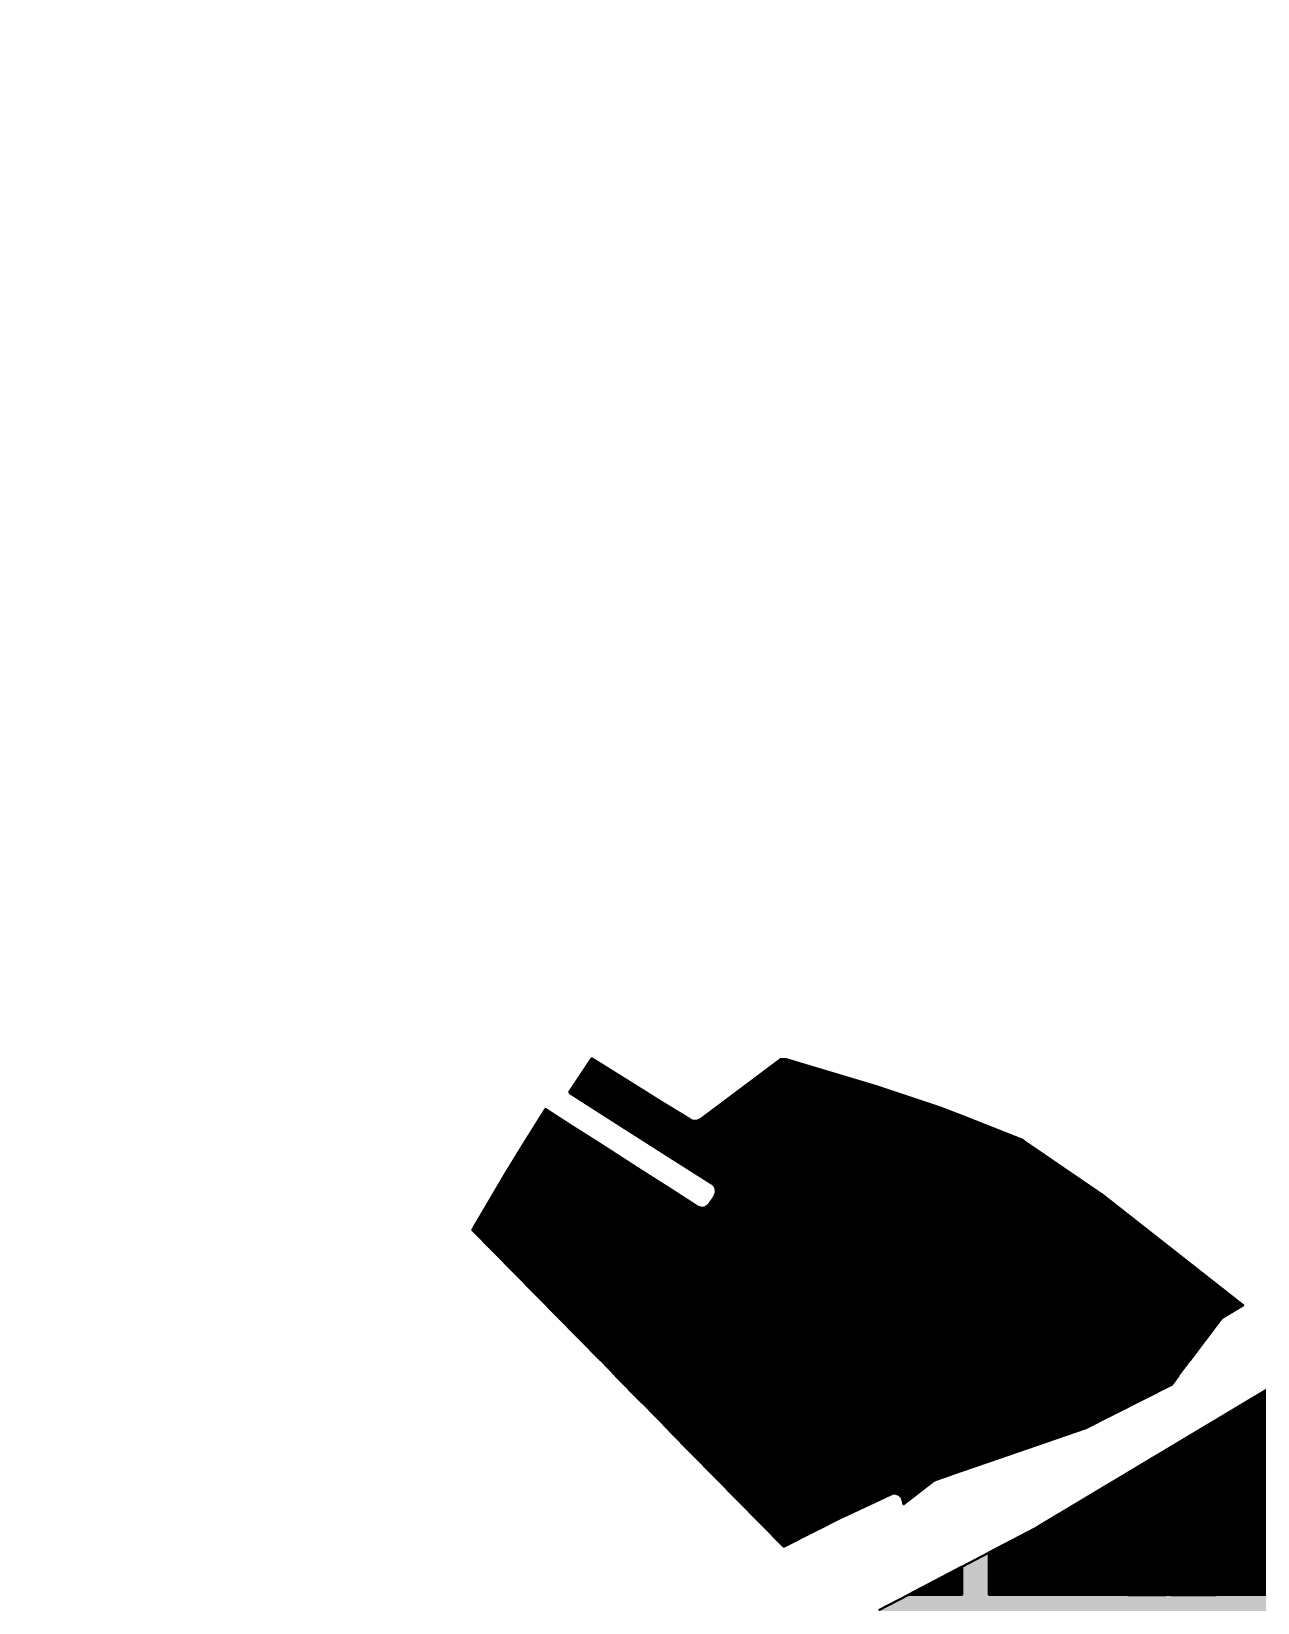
# Model space of a CAD drawing. Header units: metres. Extents: x 729569 to 733474, y 1423763 to 1426173.
# Drawn here: x 729569 to 730241, y 1425044 to 1425904 of the extents above; entities that cross this region are included whole.
import ezdxf

# ---------------------------------------------------------------- set-up
doc = ezdxf.new("R2010")
doc.units = ezdxf.units.M
for name, color, linetype in [('BOUNDARY', 7, 'Continuous'), ('GREEN_AREA', 7, 'Continuous'), ('PARCEL_BORDER', 7, 'Continuous'), ('PARCEL_L', 7, 'Continuous'), ('PARCEL_S', 7, 'Continuous'), ('ROADS_LOCAL', 7, 'Continuous'), ('ROADS_MAIN', 7, 'Continuous')]:
    doc.layers.add(name, color=color, linetype=linetype)

msp = doc.modelspace()

# ---------------------------------------------------------------- hatches: boundary and pattern name
at = {"layer": 'BOUNDARY', "true_color": 0xdcdcdc}
h = msp.add_hatch(dxfattribs=at)
h.set_pattern_fill('SOLID')
h.paths.add_polyline_path([(731133.22, 1425350.34), (731133.14, 1425349.98), (731105.49, 1425193.29), (731092.66, 1425120.94), (731092.59, 1425120.23), (731084.29, 1424870.04), (731084.29, 1424869.91), (731083.66, 1424789.99), (731083.68, 1424789.51), (731083.74, 1424789.03), (731083.86, 1424788.56), (731084.01, 1424788.11), (731084.21, 1424787.67), (731084.46, 1424787.25), (731084.74, 1424786.85), (731085.05, 1424786.49), (731147.16, 1424721.86), (731147.16, 1424721.86), (731256.16, 1424608.75), (731244.45, 1424320.13), (731216.28, 1423762.84), (731085.59, 1423834.2), (731085.45, 1423834.27), (731029.37, 1423862.74), (731029.22, 1423862.81), (730813.25, 1423963.61), (730747.11, 1423994.49), (730747.07, 1423994.51), (730733.5, 1424000.7), (730660.17, 1424039.15), (730587.52, 1424077.24), (730538.88, 1424104.04), (730310.18, 1424230.03), (730192.73, 1424303.57), (730172.54, 1424316.68), (730172.45, 1424316.74), (729875.07, 1424500.8), (729806.43, 1424543.45), (729687.49, 1424617.38), (729569.32, 1424690.82), (729612.42, 1424741.31), (729675.47, 1424785.2), (729675.56, 1424785.27), (729762.88, 1424849.07), (729816.98, 1424888.6), (729996.73, 1425019.9), (730119.82, 1425084.44), (730120.07, 1425084.58), (730266.65, 1425172.21), (730267.07, 1425172.49), (730267.45, 1425172.81), (730267.81, 1425173.17), (730268.12, 1425173.56), (730268.4, 1425173.98), (730268.63, 1425174.42), (730359.38, 1425372.62), (730359.55, 1425373.05), (730359.68, 1425373.49), (730359.77, 1425373.93), (730395.3, 1425601.1), (730395.35, 1425601.52), (730395.36, 1425601.94), (730395.34, 1425602.37), (730390.26, 1425652.75), (730458.22, 1425806.03), (730647.82, 1425710.72), (730656.83, 1425706.19), (730670.25, 1425699.44), (730680.5, 1425694.29), (730680.96, 1425694.09), (730681.44, 1425693.93), (730681.93, 1425693.82), (730682.43, 1425693.77), (730682.94, 1425693.76), (730683.44, 1425693.81), (730683.94, 1425693.9), (730684.42, 1425694.05), (730684.89, 1425694.24), (730685.33, 1425694.48), (730685.75, 1425694.77), (730686.14, 1425695.09), (730686.49, 1425695.45), (730686.81, 1425695.85), (730687.08, 1425696.27), (730728.18, 1425768.01), (730728.19, 1425768.02), (730769.13, 1425840.14), (730805.64, 1425904.46), (731213.98, 1425663.18), (731130.61, 1425526.56), (731130.37, 1425526.13), (731130.18, 1425525.67), (731130.04, 1425525.2), (731129.94, 1425524.72), (731129.89, 1425524.23), (731129.88, 1425523.74), (731129.93, 1425523.25), (731130.02, 1425522.76), (731130.16, 1425522.29), (731130.35, 1425521.83), (731130.58, 1425521.4), (731130.85, 1425520.99), (731131.17, 1425520.61), (731131.51, 1425520.26), (731131.9, 1425519.94), (731132.31, 1425519.67), (731180.61, 1425490.69), (731133.33, 1425350.71), (731133.22, 1425350.34)])
h = msp.add_hatch(dxfattribs=at)
h.set_pattern_fill('SOLID')
h.paths.add_polyline_path([(729876.47, 1425341.66), (729914.1, 1425318.14), (729914.15, 1425318.12), (729930.37, 1425308.2), (729930.8, 1425307.97), (729931.26, 1425307.77), (729931.73, 1425307.63), (729932.22, 1425307.53), (729932.71, 1425307.48), (729933.21, 1425307.47), (729933.7, 1425307.52), (729934.19, 1425307.62), (729934.66, 1425307.76), (729935.12, 1425307.95), (729935.56, 1425308.19), (729935.97, 1425308.46), (729979.97, 1425341.32), (729983, 1425341.31), (730032.35, 1425326.54), (730066.88, 1425315.09), (730111.54, 1425297.58), (730156.72, 1425266.85), (730233.54, 1425206.55), (730222.52, 1425200.03), (730222.11, 1425199.76), (730221.73, 1425199.45), (730221.38, 1425199.11), (730221.06, 1425198.73), (730194.29, 1425163.11), (730146.64, 1425138.92), (730065.23, 1425110.87), (730064.73, 1425110.66), (730064.24, 1425110.4), (730063.79, 1425110.09), (730047.56, 1425097.44), (730047.13, 1425099.42), (730047, 1425099.9), (730046.83, 1425100.36), (730046.6, 1425100.81), (730046.34, 1425101.23), (730046.03, 1425101.62), (730045.69, 1425101.98), (730045.31, 1425102.31), (730044.9, 1425102.59), (730044.46, 1425102.84), (730044.01, 1425103.03), (730043.53, 1425103.19), (730043.05, 1425103.29), (730042.55, 1425103.35), (730042.05, 1425103.35), (730041.56, 1425103.31), (730041.07, 1425103.21), (730040.59, 1425103.07), (730040.13, 1425102.88), (730013.98, 1425090.65), (730013.84, 1425090.59), (729981.67, 1425074.31), (729811.02, 1425247.83), (729829.42, 1425278.9), (729851.03, 1425313.9), (729934.22, 1425260.69), (729934.65, 1425260.44), (729935.09, 1425260.24), (729935.55, 1425260.09), (729936.03, 1425259.98), (729936.51, 1425259.91), (729937, 1425259.9), (729937.49, 1425259.93), (729937.97, 1425260.01), (729938.44, 1425260.14), (729938.9, 1425260.31), (729939.34, 1425260.52), (729939.75, 1425260.78), (729940.14, 1425261.08), (729940.5, 1425261.41), (729940.82, 1425261.78), (729941.11, 1425262.17), (729943.82, 1425266.34), (729944.07, 1425266.77), (729944.28, 1425267.22), (729944.44, 1425267.69), (729944.55, 1425268.17), (729944.61, 1425268.66), (729944.63, 1425269.15), (729944.6, 1425269.64), (729944.52, 1425270.13), (729944.39, 1425270.61), (729944.21, 1425271.07), (729943.99, 1425271.51), (729943.73, 1425271.93), (729943.43, 1425272.32), (729943.09, 1425272.68), (729942.71, 1425273), (729942.31, 1425273.29), (729864.05, 1425322.99), (729876.47, 1425341.66)])
at = {"layer": 'GREEN_AREA', "true_color": 0x96c896}
h = msp.add_hatch(dxfattribs=at)
h.set_pattern_fill('SOLID')
h.paths.add_polyline_path([(729864.05, 1425322.99), (729876.47, 1425341.66), (729904.32, 1425324.26), (729904.32, 1425304.84), (729892.64, 1425304.84), (729864.05, 1425322.99)])
h = msp.add_hatch(dxfattribs=at)
h.set_pattern_fill('SOLID')
h.paths.add_polyline_path([(729934.19, 1425307.62), (729934.66, 1425307.76), (729935.12, 1425307.95), (729935.56, 1425308.19), (729935.97, 1425308.46), (729979.97, 1425341.32), (729983, 1425341.31), (730032.35, 1425326.54), (730066.88, 1425315.09), (730079.32, 1425310.22), (730079.32, 1425304.84), (729919.32, 1425304.84), (729919.32, 1425314.95), (729930.37, 1425308.2), (729930.8, 1425307.97), (729931.26, 1425307.77), (729931.73, 1425307.63), (729932.22, 1425307.53), (729932.71, 1425307.48), (729933.21, 1425307.47), (729933.7, 1425307.52), (729934.19, 1425307.62)])
h = msp.add_hatch(dxfattribs=at)
h.set_pattern_fill('SOLID')
h.paths.add_polyline_path([(729845.44, 1425304.84), (729851.03, 1425313.9), (729865.2, 1425304.84), (729845.44, 1425304.84)])
h = msp.add_hatch(dxfattribs=at)
h.set_pattern_fill('SOLID')
h.paths.add_polyline_path([(729829.42, 1425278.9), (729840.19, 1425296.34), (729878.49, 1425296.34), (729904.32, 1425279.81), (729904.32, 1425176.34), (729881.33, 1425176.34), (729811.02, 1425247.83), (729829.42, 1425278.9)])
h.paths.add_polyline_path([(729887.36, 1425202.2), (729887.36, 1425253.89), (729861.82, 1425253.89), (729861.82, 1425202.2), (729887.36, 1425202.2)])
h = msp.add_hatch(dxfattribs=at)
h.set_pattern_fill('SOLID')
h.paths.add_polyline_path([(730079.32, 1425296.34), (730079.32, 1425176.34), (730066.59, 1425176.34), (730066.59, 1425270.04), (729992.75, 1425270.04), (729992.75, 1425176.34), (729986.2, 1425176.34), (729986.2, 1425233.15), (729985.57, 1425233.15), (729985.57, 1425293.06), (729962.46, 1425293.06), (729962.46, 1425233.15), (729962.46, 1425176.34), (729941.93, 1425176.34), (729941.93, 1425233.98), (729919.32, 1425233.98), (729919.32, 1425270.22), (729934.22, 1425260.69), (729934.65, 1425260.44), (729935.09, 1425260.24), (729935.55, 1425260.09), (729936.03, 1425259.98), (729936.51, 1425259.91), (729937, 1425259.9), (729937.49, 1425259.93), (729937.97, 1425260.01), (729938.44, 1425260.14), (729938.9, 1425260.31), (729939.34, 1425260.52), (729939.75, 1425260.78), (729940.14, 1425261.08), (729940.5, 1425261.41), (729940.82, 1425261.78), (729941.11, 1425262.17), (729943.82, 1425266.34), (729944.07, 1425266.77), (729944.28, 1425267.22), (729944.44, 1425267.69), (729944.55, 1425268.17), (729944.61, 1425268.66), (729944.63, 1425269.15), (729944.6, 1425269.64), (729944.52, 1425270.13), (729944.39, 1425270.61), (729944.21, 1425271.07), (729943.99, 1425271.51), (729943.73, 1425271.93), (729943.43, 1425272.32), (729943.09, 1425272.68), (729942.71, 1425273), (729942.31, 1425273.29), (729919.32, 1425287.89), (729919.32, 1425296.34), (730079.32, 1425296.34)])
h = msp.add_hatch(dxfattribs=at)
h.set_pattern_fill('SOLID')
h.paths.add_polyline_path([(730126.15, 1425216.9), (730118.14, 1425216.9), (730118.14, 1425262.13), (730094.32, 1425262.13), (730094.32, 1425296.34), (730113.37, 1425296.34), (730156.72, 1425266.85), (730233.54, 1425206.55), (730222.52, 1425200.03), (730222.11, 1425199.76), (730221.73, 1425199.45), (730221.38, 1425199.11), (730221.06, 1425198.73), (730204.23, 1425176.34), (730176.51, 1425176.34), (730176.51, 1425219.16), (730141.94, 1425219.16), (730141.94, 1425176.34), (730126.15, 1425176.34), (730126.15, 1425216.9)])
h = msp.add_hatch(dxfattribs=at)
h.set_pattern_fill('SOLID')
h.paths.add_polyline_path([(729904.32, 1425152.96), (729889.69, 1425167.84), (729904.32, 1425167.84), (729904.32, 1425152.96)])
h = msp.add_hatch(dxfattribs=at)
h.set_pattern_fill('SOLID')
h.paths.add_polyline_path([(730013.84, 1425090.59), (729981.67, 1425074.31), (729919.32, 1425137.71), (729919.32, 1425167.84), (730079.32, 1425167.84), (730079.32, 1425115.72), (730065.23, 1425110.87), (730064.73, 1425110.66), (730064.24, 1425110.4), (730063.79, 1425110.09), (730047.56, 1425097.44), (730047.13, 1425099.42), (730047, 1425099.9), (730046.83, 1425100.36), (730046.6, 1425100.81), (730046.34, 1425101.23), (730046.03, 1425101.62), (730045.69, 1425101.98), (730045.31, 1425102.31), (730044.9, 1425102.59), (730044.46, 1425102.84), (730044.01, 1425103.03), (730043.53, 1425103.19), (730043.05, 1425103.29), (730042.55, 1425103.35), (730042.05, 1425103.35), (730041.56, 1425103.31), (730041.07, 1425103.21), (730040.59, 1425103.07), (730040.13, 1425102.88), (730013.98, 1425090.65), (730013.84, 1425090.59)])
h.paths.add_polyline_path([(729969.64, 1425149.68), (729945.61, 1425149.68), (729945.61, 1425113.34), (729969.64, 1425113.34), (729969.64, 1425149.68)])
h.paths.add_polyline_path([(730004.37, 1425103.06), (730004.37, 1425142.11), (729975.73, 1425142.11), (729975.73, 1425103.06), (730004.37, 1425103.06)])
h.paths.add_polyline_path([(730019.36, 1425111.09), (730048.83, 1425111.09), (730048.83, 1425154.02), (730019.36, 1425154.02), (730019.36, 1425111.09)])
h = msp.add_hatch(dxfattribs=at)
h.set_pattern_fill('SOLID')
h.paths.add_polyline_path([(730094.32, 1425167.84), (730197.85, 1425167.84), (730194.29, 1425163.11), (730146.64, 1425138.92), (730094.32, 1425120.89), (730094.32, 1425167.84)])
h = msp.add_hatch(dxfattribs=at)
h.set_pattern_fill('SOLID')
h.paths.add_polyline_path([(730218.63, 1425047.84), (730218.63, 1425095.45), (730193.77, 1425095.45), (730193.77, 1425047.84), (730191.16, 1425047.84), (730191.16, 1425102.79), (730170.27, 1425102.79), (730170.27, 1425047.84), (730094.32, 1425047.84), (730094.32, 1425071.07), (730119.82, 1425084.44), (730120.07, 1425084.58), (730254.32, 1425164.84), (730254.32, 1425047.84), (730218.63, 1425047.84)])
h = msp.add_hatch(dxfattribs=at)
h.set_pattern_fill('SOLID')
h.paths.add_polyline_path([(730050.01, 1425047.84), (730079.32, 1425063.21), (730079.32, 1425047.84), (730050.01, 1425047.84)])
at = {"layer": 'PARCEL_L', "true_color": 0xffffc8}
h = msp.add_hatch(dxfattribs=at)
h.set_pattern_fill('SOLID')
h.paths.add_polyline_path([(730066.59, 1425176.34), (730066.59, 1425270.04), (729992.75, 1425270.04), (729992.75, 1425176.34), (730066.59, 1425176.34)])
at = {"layer": 'PARCEL_S', "true_color": 0xffc8c8}
h = msp.add_hatch(dxfattribs=at)
h.set_pattern_fill('SOLID')
h.paths.add_polyline_path([(729985.57, 1425233.15), (729985.57, 1425293.06), (729962.46, 1425293.06), (729962.46, 1425233.15), (729985.57, 1425233.15)])
h = msp.add_hatch(dxfattribs=at)
h.set_pattern_fill('SOLID')
h.paths.add_polyline_path([(730118.14, 1425216.9), (730118.14, 1425262.13), (730094.32, 1425262.13), (730094.32, 1425216.9), (730118.14, 1425216.9)])
h = msp.add_hatch(dxfattribs=at)
h.set_pattern_fill('SOLID')
h.paths.add_polyline_path([(729887.36, 1425202.2), (729887.36, 1425253.89), (729861.82, 1425253.89), (729861.82, 1425202.2), (729887.36, 1425202.2)])
h = msp.add_hatch(dxfattribs=at)
h.set_pattern_fill('SOLID')
h.paths.add_polyline_path([(729941.93, 1425176.34), (729941.93, 1425233.98), (729919.32, 1425233.98), (729919.32, 1425176.34), (729941.93, 1425176.34)])
h = msp.add_hatch(dxfattribs=at)
h.set_pattern_fill('SOLID')
h.paths.add_polyline_path([(729986.2, 1425176.34), (729986.2, 1425233.15), (729962.46, 1425233.15), (729962.46, 1425176.34), (729986.2, 1425176.34)])
h = msp.add_hatch(dxfattribs=at)
h.set_pattern_fill('SOLID')
h.paths.add_polyline_path([(730126.15, 1425176.34), (730126.15, 1425216.9), (730094.32, 1425216.9), (730094.32, 1425176.34), (730126.15, 1425176.34)])
h = msp.add_hatch(dxfattribs=at)
h.set_pattern_fill('SOLID')
h.paths.add_polyline_path([(730176.51, 1425176.34), (730176.51, 1425219.16), (730141.94, 1425219.16), (730141.94, 1425176.34), (730176.51, 1425176.34)])
h = msp.add_hatch(dxfattribs=at)
h.set_pattern_fill('SOLID')
h.paths.add_polyline_path([(730048.83, 1425111.09), (730048.83, 1425154.02), (730019.36, 1425154.02), (730019.36, 1425111.09), (730048.83, 1425111.09)])
h = msp.add_hatch(dxfattribs=at)
h.set_pattern_fill('SOLID')
h.paths.add_polyline_path([(729969.64, 1425113.34), (729969.64, 1425149.68), (729945.61, 1425149.68), (729945.61, 1425113.34), (729969.64, 1425113.34)])
h = msp.add_hatch(dxfattribs=at)
h.set_pattern_fill('SOLID')
h.paths.add_polyline_path([(730004.37, 1425103.06), (730004.37, 1425142.11), (729975.73, 1425142.11), (729975.73, 1425103.06), (730004.37, 1425103.06)])
h = msp.add_hatch(dxfattribs=at)
h.set_pattern_fill('SOLID')
h.paths.add_polyline_path([(730191.16, 1425047.84), (730191.16, 1425102.79), (730170.27, 1425102.79), (730170.27, 1425047.84), (730191.16, 1425047.84)])
h = msp.add_hatch(dxfattribs=at)
h.set_pattern_fill('SOLID')
h.paths.add_polyline_path([(730218.63, 1425047.84), (730218.63, 1425095.45), (730193.77, 1425095.45), (730193.77, 1425047.84), (730218.63, 1425047.84)])
at = {"layer": 'ROADS_LOCAL', "true_color": 0x999999}
h = msp.add_hatch(dxfattribs=at)
h.set_pattern_fill('SOLID')
h.paths.add_polyline_path([(729904.32, 1425304.84), (729904.32, 1425324.26), (729914.1, 1425318.14), (729914.15, 1425318.12), (729919.32, 1425314.95), (729919.32, 1425304.84), (730079.32, 1425304.84), (730079.32, 1425310.22), (730111.54, 1425297.58), (730113.37, 1425296.34), (730094.32, 1425296.34), (730094.32, 1425176.34), (730204.23, 1425176.34), (730197.85, 1425167.84), (730094.32, 1425167.84), (730094.32, 1425120.89), (730079.32, 1425115.72), (730079.32, 1425167.84), (729919.32, 1425167.84), (729919.32, 1425137.71), (729904.32, 1425152.96), (729904.32, 1425167.84), (729889.69, 1425167.84), (729881.33, 1425176.34), (729904.32, 1425176.34), (729904.32, 1425279.81), (729919.32, 1425270.22), (729919.32, 1425176.34), (730079.32, 1425176.34), (730079.32, 1425296.34), (729919.32, 1425296.34), (729919.32, 1425287.89), (729892.64, 1425304.84), (729904.32, 1425304.84)])
h = msp.add_hatch(dxfattribs=at)
h.set_pattern_fill('SOLID')
h.paths.add_polyline_path([(729865.2, 1425304.84), (729878.49, 1425296.34), (729840.19, 1425296.34), (729845.44, 1425304.84), (729865.2, 1425304.84)])
at = {"layer": 'ROADS_MAIN', "true_color": 0x999999}
h = msp.add_hatch(dxfattribs=at)
h.set_pattern_fill('SOLID')
h.paths.add_polyline_path([(729729.32, 1424653.84), (729628.82, 1424653.84), (729615.15, 1424662.34), (729729.32, 1424662.34), (729729.32, 1424782.34), (729671.36, 1424782.34), (729675.47, 1424785.2), (729675.56, 1424785.27), (729683.19, 1424790.84), (729729.32, 1424790.84), (729729.32, 1424824.55), (729744.32, 1424835.51), (729744.32, 1424790.84), (729904.32, 1424790.84), (729904.32, 1424910.84), (729847.42, 1424910.84), (729859.05, 1424919.34), (729904.32, 1424919.34), (729904.32, 1424952.4), (729919.32, 1424963.36), (729919.32, 1424919.34), (730079.32, 1424919.34), (730079.32, 1425039.34), (730033.79, 1425039.34), (730050.01, 1425047.84), (730079.32, 1425047.84), (730079.32, 1425063.21), (730094.32, 1425071.07), (730094.32, 1425047.84), (730254.32, 1425047.84), (730254.32, 1425164.84), (730266.65, 1425172.21), (730267.07, 1425172.49), (730267.45, 1425172.81), (730267.81, 1425173.17), (730268.12, 1425173.56), (730268.4, 1425173.98), (730268.63, 1425174.42), (730269.51, 1425176.34), (730429.32, 1425176.34), (730429.32, 1425296.34), (730324.45, 1425296.34), (730328.34, 1425304.84), (730429.32, 1425304.84), (730429.32, 1425424.84), (730367.73, 1425424.84), (730369.06, 1425433.34), (730429.32, 1425433.34), (730429.32, 1425553.34), (730387.83, 1425553.34), (730389.16, 1425561.84), (730429.32, 1425561.84), (730429.32, 1425681.84), (730403.15, 1425681.84), (730406.92, 1425690.34), (730429.32, 1425690.34), (730429.32, 1425740.85), (730444.32, 1425774.68), (730444.32, 1425690.34), (730604.32, 1425690.34), (730604.32, 1425732.58), (730619.32, 1425725.04), (730619.32, 1425690.34), (730779.32, 1425690.34), (730779.32, 1425810.34), (730752.21, 1425810.34), (730757.04, 1425818.84), (730779.32, 1425818.84), (730779.32, 1425858.09), (730794.32, 1425884.52), (730794.32, 1425818.84), (730950.55, 1425818.84), (730969.32, 1425807.74), (730969.32, 1425690.34), (731129.32, 1425690.34), (731129.32, 1425713.2), (731144.32, 1425704.34), (731144.32, 1425690.34), (731168.01, 1425690.34), (731182.4, 1425681.84), (731144.32, 1425681.84), (731144.32, 1425561.84), (731152.14, 1425561.84), (731146.95, 1425553.34), (731144.32, 1425553.34), (731144.32, 1425549.03), (731130.61, 1425526.56), (731130.37, 1425526.13), (731130.18, 1425525.67), (731130.04, 1425525.2), (731129.94, 1425524.72), (731129.89, 1425524.23), (731129.88, 1425523.74), (731129.93, 1425523.25), (731130.02, 1425522.76), (731130.16, 1425522.29), (731130.35, 1425521.83), (731130.58, 1425521.4), (731130.85, 1425520.99), (731131.17, 1425520.61), (731131.51, 1425520.26), (731131.9, 1425519.94), (731132.31, 1425519.67), (731144.32, 1425512.46), (731144.32, 1425433.34), (731161.24, 1425433.34), (731158.37, 1425424.84), (731144.32, 1425424.84), (731144.32, 1425383.25), (731133.33, 1425350.71), (731133.22, 1425350.34), (731133.14, 1425349.98), (731129.32, 1425328.33), (731129.32, 1425424.84), (730969.32, 1425424.84), (730969.32, 1425304.84), (731125.18, 1425304.84), (731123.67, 1425296.34), (730969.32, 1425296.34), (730969.32, 1425176.34), (731102.48, 1425176.34), (731100.98, 1425167.84), (730969.32, 1425167.84), (730969.32, 1425047.84), (731090.19, 1425047.84), (731089.9, 1425039.34), (730969.32, 1425039.34), (730969.32, 1424956.88), (731088.95, 1425010.64), (731088.51, 1424997.28), (730969.32, 1424943.72), (730969.32, 1424919.34), (731085.92, 1424919.34), (731085.64, 1424910.84), (730969.32, 1424910.84), (730969.32, 1424790.84), (731083.67, 1424790.84), (731083.66, 1424789.99), (731083.68, 1424789.51), (731083.74, 1424789.03), (731083.86, 1424788.56), (731084.01, 1424788.11), (731084.21, 1424787.67), (731084.46, 1424787.25), (731084.74, 1424786.85), (731085.05, 1424786.49), (731089.04, 1424782.34), (730969.32, 1424782.34), (730969.32, 1424662.34), (731129.32, 1424662.34), (731129.32, 1424740.42), (731144.32, 1424724.81), (731144.32, 1424662.34), (731204.52, 1424662.34), (731212.71, 1424653.84), (731144.32, 1424653.84), (731144.32, 1424533.84), (731253.12, 1424533.84), (731252.78, 1424525.34), (731144.32, 1424525.34), (731144.32, 1424405.34), (731247.91, 1424405.34), (731247.56, 1424396.84), (731144.32, 1424396.84), (731144.32, 1424276.84), (731242.27, 1424276.84), (731241.84, 1424268.34), (731144.32, 1424268.34), (731144.32, 1424148.34), (731235.77, 1424148.34), (731235.34, 1424139.84), (731144.32, 1424139.84), (731144.32, 1424019.84), (731229.27, 1424019.84), (731228.84, 1424011.34), (731144.32, 1424011.34), (731144.32, 1423891.34), (731222.78, 1423891.34), (731222.35, 1423882.84), (731144.32, 1423882.84), (731144.32, 1423802.13), (731129.32, 1423810.32), (731129.32, 1423882.84), (730986.31, 1423882.84), (730954.32, 1423897.77), (730954.32, 1424011.34), (730794.32, 1424011.34), (730794.32, 1423972.45), (730779.32, 1423979.45), (730779.32, 1424011.34), (730713.22, 1424011.34), (730697, 1424019.84), (730779.32, 1424019.84), (730779.32, 1424139.84), (730619.32, 1424139.84), (730619.32, 1424060.57), (730604.32, 1424068.43), (730604.32, 1424139.84), (730473.9, 1424139.84), (730458.47, 1424148.34), (730604.32, 1424148.34), (730604.32, 1424268.34), (730444.32, 1424268.34), (730444.32, 1424156.13), (730429.32, 1424164.39), (730429.32, 1424268.34), (730269.32, 1424268.34), (730269.32, 1424255.61), (730254.32, 1424265), (730254.32, 1424268.34), (730249, 1424268.34), (730235.42, 1424276.84), (730254.32, 1424276.84), (730254.32, 1424396.84), (730094.32, 1424396.84), (730094.32, 1424365.1), (730079.32, 1424374.38), (730079.32, 1424396.84), (730043.04, 1424396.84), (730029.3, 1424405.34), (730079.32, 1424405.34), (730079.32, 1424525.34), (730038.35, 1424525.34), (729920.78, 1424472.5), (729904.32, 1424482.69), (729904.32, 1424525.34), (729835.58, 1424525.34), (729821.91, 1424533.84), (729904.32, 1424533.84), (729904.32, 1424653.84), (729744.32, 1424653.84), (729744.32, 1424582.06), (729729.32, 1424591.38), (729729.32, 1424653.84)])
h.paths.add_polyline_path([(729919.32, 1424525.34), (729919.32, 1424485), (730009.07, 1424525.34), (729919.32, 1424525.34)])
h.paths.add_polyline_path([(730079.32, 1424653.84), (729919.32, 1424653.84), (729919.32, 1424533.84), (730027.99, 1424533.84), (730079.32, 1424556.91), (730079.32, 1424653.84)])
h.paths.add_polyline_path([(730254.32, 1424653.84), (730094.32, 1424653.84), (730094.32, 1424563.65), (730254.32, 1424635.55), (730254.32, 1424653.84)])
h.paths.add_polyline_path([(730269.32, 1424653.84), (730269.32, 1424642.29), (730295.01, 1424653.84), (730269.32, 1424653.84)])
h.paths.add_polyline_path([(730429.32, 1424782.34), (730269.32, 1424782.34), (730269.32, 1424662.34), (730313.92, 1424662.34), (730429.32, 1424714.2), (730429.32, 1424782.34)])
h.paths.add_polyline_path([(730444.32, 1424782.34), (730444.32, 1424720.94), (730580.94, 1424782.34), (730444.32, 1424782.34)])
h.paths.add_polyline_path([(730604.32, 1424910.84), (730444.32, 1424910.84), (730444.32, 1424790.84), (730599.86, 1424790.84), (730604.32, 1424792.84), (730604.32, 1424910.84)])
h.paths.add_polyline_path([(730779.32, 1424910.84), (730619.32, 1424910.84), (730619.32, 1424799.58), (730779.32, 1424871.49), (730779.32, 1424910.84)])
h.paths.add_polyline_path([(730794.32, 1424910.84), (730794.32, 1424878.23), (730866.88, 1424910.84), (730794.32, 1424910.84)])
h.paths.add_polyline_path([(730954.32, 1425039.34), (730794.32, 1425039.34), (730794.32, 1424919.34), (730885.79, 1424919.34), (730954.32, 1424950.13), (730954.32, 1425039.34)])
h.paths.add_polyline_path([(730954.32, 1424919.34), (730954.32, 1424936.98), (730915.07, 1424919.34), (730954.32, 1424919.34)])
h.paths.add_polyline_path([(730794.32, 1424790.84), (730954.32, 1424790.84), (730954.32, 1424910.84), (730896.15, 1424910.84), (730794.32, 1424865.07), (730794.32, 1424790.84)])
h.paths.add_polyline_path([(730779.32, 1424790.84), (730779.32, 1424858.33), (730629.13, 1424790.84), (730779.32, 1424790.84)])
h.paths.add_polyline_path([(730444.32, 1424662.34), (730604.32, 1424662.34), (730604.32, 1424779.69), (730444.32, 1424707.78), (730444.32, 1424662.34)])
h.paths.add_polyline_path([(730429.32, 1424662.34), (730429.32, 1424701.04), (730343.2, 1424662.34), (730429.32, 1424662.34)])
h.paths.add_polyline_path([(730269.32, 1424533.84), (730429.32, 1424533.84), (730429.32, 1424653.84), (730324.28, 1424653.84), (730269.32, 1424629.14), (730269.32, 1424533.84)])
h.paths.add_polyline_path([(730094.32, 1424533.84), (730254.32, 1424533.84), (730254.32, 1424622.4), (730094.32, 1424550.49), (730094.32, 1424533.84)])
h.paths.add_polyline_path([(730079.32, 1424533.84), (730079.32, 1424543.75), (730057.26, 1424533.84), (730079.32, 1424533.84)])
h.paths.add_polyline_path([(731129.32, 1425681.84), (730969.32, 1425681.84), (730969.32, 1425561.84), (731129.32, 1425561.84), (731129.32, 1425681.84)])
h.paths.add_polyline_path([(731129.32, 1425553.34), (730969.32, 1425553.34), (730969.32, 1425433.34), (731129.32, 1425433.34), (731129.32, 1425553.34)])
h.paths.add_polyline_path([(730969.32, 1424653.84), (730969.32, 1424533.84), (731129.32, 1424533.84), (731129.32, 1424653.84), (730969.32, 1424653.84)])
h.paths.add_polyline_path([(730969.32, 1424525.34), (730969.32, 1424405.34), (731129.32, 1424405.34), (731129.32, 1424525.34), (730969.32, 1424525.34)])
h.paths.add_polyline_path([(730969.32, 1424396.84), (730969.32, 1424276.84), (731129.32, 1424276.84), (731129.32, 1424396.84), (730969.32, 1424396.84)])
h.paths.add_polyline_path([(730969.32, 1424268.34), (730969.32, 1424148.34), (731129.32, 1424148.34), (731129.32, 1424268.34), (730969.32, 1424268.34)])
h.paths.add_polyline_path([(730969.32, 1424139.84), (730969.32, 1424019.84), (731129.32, 1424019.84), (731129.32, 1424139.84), (730969.32, 1424139.84)])
h.paths.add_polyline_path([(730969.32, 1424011.34), (730969.32, 1423891.34), (731129.32, 1423891.34), (731129.32, 1424011.34), (730969.32, 1424011.34)])
h.paths.add_polyline_path([(729904.32, 1424662.34), (729904.32, 1424782.34), (729744.32, 1424782.34), (729744.32, 1424662.34), (729904.32, 1424662.34)])
h.paths.add_polyline_path([(730079.32, 1424662.34), (730079.32, 1424782.34), (729919.32, 1424782.34), (729919.32, 1424662.34), (730079.32, 1424662.34)])
h.paths.add_polyline_path([(730079.32, 1424790.84), (730079.32, 1424910.84), (729919.32, 1424910.84), (729919.32, 1424790.84), (730079.32, 1424790.84)])
h.paths.add_polyline_path([(730254.32, 1424405.34), (730254.32, 1424525.34), (730094.32, 1424525.34), (730094.32, 1424405.34), (730254.32, 1424405.34)])
h.paths.add_polyline_path([(730254.32, 1424662.34), (730254.32, 1424782.34), (730094.32, 1424782.34), (730094.32, 1424662.34), (730254.32, 1424662.34)])
h.paths.add_polyline_path([(730254.32, 1424790.84), (730254.32, 1424910.84), (730094.32, 1424910.84), (730094.32, 1424790.84), (730254.32, 1424790.84)])
h.paths.add_polyline_path([(730254.32, 1424919.34), (730254.32, 1425039.34), (730094.32, 1425039.34), (730094.32, 1424919.34), (730254.32, 1424919.34)])
h.paths.add_polyline_path([(730429.32, 1424276.84), (730429.32, 1424396.84), (730269.32, 1424396.84), (730269.32, 1424276.84), (730429.32, 1424276.84)])
h.paths.add_polyline_path([(730429.32, 1424405.34), (730429.32, 1424525.34), (730269.32, 1424525.34), (730269.32, 1424405.34), (730429.32, 1424405.34)])
h.paths.add_polyline_path([(730429.32, 1424790.84), (730429.32, 1424910.84), (730269.32, 1424910.84), (730269.32, 1424790.84), (730429.32, 1424790.84)])
h.paths.add_polyline_path([(730429.32, 1424919.34), (730429.32, 1425039.34), (730269.32, 1425039.34), (730269.32, 1424919.34), (730429.32, 1424919.34)])
h.paths.add_polyline_path([(730429.32, 1425047.84), (730429.32, 1425167.84), (730269.32, 1425167.84), (730269.32, 1425047.84), (730429.32, 1425047.84)])
h.paths.add_polyline_path([(730444.32, 1425561.84), (730604.32, 1425561.84), (730604.32, 1425681.84), (730444.32, 1425681.84), (730444.32, 1425561.84)])
h.paths.add_polyline_path([(730444.32, 1425433.34), (730604.32, 1425433.34), (730604.32, 1425553.34), (730444.32, 1425553.34), (730444.32, 1425433.34)])
h.paths.add_polyline_path([(730444.32, 1425304.84), (730604.32, 1425304.84), (730604.32, 1425424.84), (730444.32, 1425424.84), (730444.32, 1425304.84)])
h.paths.add_polyline_path([(730444.32, 1425176.34), (730604.32, 1425176.34), (730604.32, 1425296.34), (730444.32, 1425296.34), (730444.32, 1425176.34)])
h.paths.add_polyline_path([(730604.32, 1424276.84), (730604.32, 1424396.84), (730444.32, 1424396.84), (730444.32, 1424276.84), (730604.32, 1424276.84)])
h.paths.add_polyline_path([(730604.32, 1424405.34), (730604.32, 1424525.34), (730444.32, 1424525.34), (730444.32, 1424405.34), (730604.32, 1424405.34)])
h.paths.add_polyline_path([(730604.32, 1424533.84), (730604.32, 1424653.84), (730444.32, 1424653.84), (730444.32, 1424533.84), (730604.32, 1424533.84)])
h.paths.add_polyline_path([(730604.32, 1424919.34), (730604.32, 1425039.34), (730444.32, 1425039.34), (730444.32, 1424919.34), (730604.32, 1424919.34)])
h.paths.add_polyline_path([(730604.32, 1425047.84), (730604.32, 1425167.84), (730444.32, 1425167.84), (730444.32, 1425047.84), (730604.32, 1425047.84)])
h.paths.add_polyline_path([(730619.32, 1425561.84), (730779.32, 1425561.84), (730779.32, 1425681.84), (730619.32, 1425681.84), (730619.32, 1425561.84)])
h.paths.add_polyline_path([(730619.32, 1425433.34), (730779.32, 1425433.34), (730779.32, 1425553.34), (730619.32, 1425553.34), (730619.32, 1425433.34)])
h.paths.add_polyline_path([(730619.32, 1425304.84), (730779.32, 1425304.84), (730779.32, 1425424.84), (730619.32, 1425424.84), (730619.32, 1425304.84)])
h.paths.add_polyline_path([(730619.32, 1425176.34), (730779.32, 1425176.34), (730779.32, 1425296.34), (730619.32, 1425296.34), (730619.32, 1425176.34)])
h.paths.add_polyline_path([(730779.32, 1424148.34), (730779.32, 1424268.34), (730619.32, 1424268.34), (730619.32, 1424148.34), (730779.32, 1424148.34)])
h.paths.add_polyline_path([(730779.32, 1424276.84), (730779.32, 1424396.84), (730619.32, 1424396.84), (730619.32, 1424276.84), (730779.32, 1424276.84)])
h.paths.add_polyline_path([(730779.32, 1424405.34), (730779.32, 1424525.34), (730619.32, 1424525.34), (730619.32, 1424405.34), (730779.32, 1424405.34)])
h.paths.add_polyline_path([(730779.32, 1424533.84), (730779.32, 1424653.84), (730619.32, 1424653.84), (730619.32, 1424533.84), (730779.32, 1424533.84)])
h.paths.add_polyline_path([(730779.32, 1424662.34), (730779.32, 1424782.34), (730619.32, 1424782.34), (730619.32, 1424662.34), (730779.32, 1424662.34)])
h.paths.add_polyline_path([(730779.32, 1424919.34), (730779.32, 1425039.34), (730619.32, 1425039.34), (730619.32, 1424919.34), (730779.32, 1424919.34)])
h.paths.add_polyline_path([(730779.32, 1425047.84), (730779.32, 1425167.84), (730619.32, 1425167.84), (730619.32, 1425047.84), (730779.32, 1425047.84)])
h.paths.add_polyline_path([(730794.32, 1425690.34), (730954.32, 1425690.34), (730954.32, 1425810.34), (730794.32, 1425810.34), (730794.32, 1425690.34)])
h.paths.add_polyline_path([(730794.32, 1425561.84), (730954.32, 1425561.84), (730954.32, 1425681.84), (730794.32, 1425681.84), (730794.32, 1425561.84)])
h.paths.add_polyline_path([(730794.32, 1425433.34), (730954.32, 1425433.34), (730954.32, 1425553.34), (730794.32, 1425553.34), (730794.32, 1425433.34)])
h.paths.add_polyline_path([(730794.32, 1425304.84), (730954.32, 1425304.84), (730954.32, 1425424.84), (730794.32, 1425424.84), (730794.32, 1425304.84)])
h.paths.add_polyline_path([(730794.32, 1425176.34), (730954.32, 1425176.34), (730954.32, 1425296.34), (730794.32, 1425296.34), (730794.32, 1425176.34)])
h.paths.add_polyline_path([(730954.32, 1424019.84), (730954.32, 1424139.84), (730794.32, 1424139.84), (730794.32, 1424019.84), (730954.32, 1424019.84)])
h.paths.add_polyline_path([(730954.32, 1424148.34), (730954.32, 1424268.34), (730794.32, 1424268.34), (730794.32, 1424148.34), (730954.32, 1424148.34)])
h.paths.add_polyline_path([(730954.32, 1424276.84), (730954.32, 1424396.84), (730794.32, 1424396.84), (730794.32, 1424276.84), (730954.32, 1424276.84)])
h.paths.add_polyline_path([(730954.32, 1424405.34), (730954.32, 1424525.34), (730794.32, 1424525.34), (730794.32, 1424405.34), (730954.32, 1424405.34)])
h.paths.add_polyline_path([(730954.32, 1424533.84), (730954.32, 1424653.84), (730794.32, 1424653.84), (730794.32, 1424533.84), (730954.32, 1424533.84)])
h.paths.add_polyline_path([(730954.32, 1424662.34), (730954.32, 1424782.34), (730794.32, 1424782.34), (730794.32, 1424662.34), (730954.32, 1424662.34)])
h.paths.add_polyline_path([(730954.32, 1425047.84), (730954.32, 1425167.84), (730794.32, 1425167.84), (730794.32, 1425047.84), (730954.32, 1425047.84)])

# ---------------------------------------------------------------- linework, layer by layer
at = {"layer": 'PARCEL_BORDER', "lineweight": 50, "true_color": 0x326432}
for points in [[(729864.05, 1425322.99), (729876.47, 1425341.66), (729904.32, 1425324.26), (729904.32, 1425304.84), (729892.64, 1425304.84), (729864.05, 1425322.99)], [(729934.19, 1425307.62), (729934.66, 1425307.76), (729935.12, 1425307.95), (729935.56, 1425308.19), (729935.97, 1425308.46), (729979.97, 1425341.32), (729983, 1425341.31), (730032.35, 1425326.54), (730066.88, 1425315.09), (730079.32, 1425310.22), (730079.32, 1425304.84), (729919.32, 1425304.84), (729919.32, 1425314.95), (729930.37, 1425308.2), (729930.8, 1425307.97), (729931.26, 1425307.77), (729931.73, 1425307.63), (729932.22, 1425307.53), (729932.71, 1425307.48), (729933.21, 1425307.47), (729933.7, 1425307.52), (729934.19, 1425307.62)], [(729845.44, 1425304.84), (729851.03, 1425313.9), (729865.2, 1425304.84), (729845.44, 1425304.84)], [(729829.42, 1425278.9), (729840.19, 1425296.34), (729878.49, 1425296.34), (729904.32, 1425279.81), (729904.32, 1425176.34), (729881.33, 1425176.34), (729811.02, 1425247.83), (729829.42, 1425278.9)], [(730079.32, 1425296.34), (730079.32, 1425176.34), (730066.59, 1425176.34), (730066.59, 1425270.04), (729992.75, 1425270.04), (729992.75, 1425176.34), (729986.2, 1425176.34), (729986.2, 1425233.15), (729985.57, 1425233.15), (729985.57, 1425293.06), (729962.46, 1425293.06), (729962.46, 1425233.15), (729962.46, 1425176.34), (729941.93, 1425176.34), (729941.93, 1425233.98), (729919.32, 1425233.98), (729919.32, 1425270.22), (729934.22, 1425260.69), (729934.65, 1425260.44), (729935.09, 1425260.24), (729935.55, 1425260.09), (729936.03, 1425259.98), (729936.51, 1425259.91), (729937, 1425259.9), (729937.49, 1425259.93), (729937.97, 1425260.01), (729938.44, 1425260.14), (729938.9, 1425260.31), (729939.34, 1425260.52), (729939.75, 1425260.78), (729940.14, 1425261.08), (729940.5, 1425261.41), (729940.82, 1425261.78), (729941.11, 1425262.17), (729943.82, 1425266.34), (729944.07, 1425266.77), (729944.28, 1425267.22), (729944.44, 1425267.69), (729944.55, 1425268.17), (729944.61, 1425268.66), (729944.63, 1425269.15), (729944.6, 1425269.64), (729944.52, 1425270.13), (729944.39, 1425270.61), (729944.21, 1425271.07), (729943.99, 1425271.51), (729943.73, 1425271.93), (729943.43, 1425272.32), (729943.09, 1425272.68), (729942.71, 1425273), (729942.31, 1425273.29), (729919.32, 1425287.89), (729919.32, 1425296.34), (730079.32, 1425296.34)], [(730126.15, 1425216.9), (730118.14, 1425216.9), (730118.14, 1425262.13), (730094.32, 1425262.13), (730094.32, 1425296.34), (730113.37, 1425296.34), (730156.72, 1425266.85), (730233.54, 1425206.55), (730222.52, 1425200.03), (730222.11, 1425199.76), (730221.73, 1425199.45), (730221.38, 1425199.11), (730221.06, 1425198.73), (730204.23, 1425176.34), (730176.51, 1425176.34), (730176.51, 1425219.16), (730141.94, 1425219.16), (730141.94, 1425176.34), (730126.15, 1425176.34), (730126.15, 1425216.9)], [(729904.32, 1425152.96), (729889.69, 1425167.84), (729904.32, 1425167.84), (729904.32, 1425152.96)], [(730013.84, 1425090.59), (729981.67, 1425074.31), (729919.32, 1425137.71), (729919.32, 1425167.84), (730079.32, 1425167.84), (730079.32, 1425115.72), (730065.23, 1425110.87), (730064.73, 1425110.66), (730064.24, 1425110.4), (730063.79, 1425110.09), (730047.56, 1425097.44), (730047.13, 1425099.42), (730047, 1425099.9), (730046.83, 1425100.36), (730046.6, 1425100.81), (730046.34, 1425101.23), (730046.03, 1425101.62), (730045.69, 1425101.98), (730045.31, 1425102.31), (730044.9, 1425102.59), (730044.46, 1425102.84), (730044.01, 1425103.03), (730043.53, 1425103.19), (730043.05, 1425103.29), (730042.55, 1425103.35), (730042.05, 1425103.35), (730041.56, 1425103.31), (730041.07, 1425103.21), (730040.59, 1425103.07), (730040.13, 1425102.88), (730013.98, 1425090.65), (730013.84, 1425090.59)], [(730094.32, 1425167.84), (730197.85, 1425167.84), (730194.29, 1425163.11), (730146.64, 1425138.92), (730094.32, 1425120.89), (730094.32, 1425167.84)], [(730218.63, 1425047.84), (730218.63, 1425095.45), (730193.77, 1425095.45), (730193.77, 1425047.84), (730191.16, 1425047.84), (730191.16, 1425102.79), (730170.27, 1425102.79), (730170.27, 1425047.84), (730094.32, 1425047.84), (730094.32, 1425071.07), (730119.82, 1425084.44), (730120.07, 1425084.58), (730254.32, 1425164.84), (730254.32, 1425047.84), (730218.63, 1425047.84)], [(730050.01, 1425047.84), (730079.32, 1425063.21), (730079.32, 1425047.84), (730050.01, 1425047.84)]]:
    msp.add_lwpolyline(points, close=True, dxfattribs=at)
at = {"layer": 'PARCEL_BORDER', "lineweight": 40, "true_color": 0x323232}
for points in [[(729904.32, 1425304.84), (729904.32, 1425324.26), (729914.1, 1425318.14), (729914.15, 1425318.12), (729919.32, 1425314.95), (729919.32, 1425304.84), (730079.32, 1425304.84), (730079.32, 1425310.22), (730111.54, 1425297.58), (730113.37, 1425296.34), (730094.32, 1425296.34), (730094.32, 1425176.34), (730204.23, 1425176.34), (730197.85, 1425167.84), (730094.32, 1425167.84), (730094.32, 1425120.89), (730079.32, 1425115.72), (730079.32, 1425167.84), (729919.32, 1425167.84), (729919.32, 1425137.71), (729904.32, 1425152.96), (729904.32, 1425167.84), (729889.69, 1425167.84), (729881.33, 1425176.34), (729904.32, 1425176.34), (729904.32, 1425279.81), (729919.32, 1425270.22), (729919.32, 1425176.34), (730079.32, 1425176.34), (730079.32, 1425296.34), (729919.32, 1425296.34), (729919.32, 1425287.89), (729892.64, 1425304.84), (729904.32, 1425304.84)], [(729865.2, 1425304.84), (729878.49, 1425296.34), (729840.19, 1425296.34), (729845.44, 1425304.84), (729865.2, 1425304.84)]]:
    msp.add_lwpolyline(points, close=True, dxfattribs=at)
at = {"layer": 'PARCEL_BORDER', "lineweight": 50, "true_color": 0x323232}
for points in [[(729985.57, 1425233.15), (729985.57, 1425293.06), (729962.46, 1425293.06), (729962.46, 1425233.15), (729985.57, 1425233.15)], [(730066.59, 1425176.34), (730066.59, 1425270.04), (729992.75, 1425270.04), (729992.75, 1425176.34), (730066.59, 1425176.34)], [(730118.14, 1425216.9), (730118.14, 1425262.13), (730094.32, 1425262.13), (730094.32, 1425216.9), (730118.14, 1425216.9)], [(729887.36, 1425202.2), (729887.36, 1425253.89), (729861.82, 1425253.89), (729861.82, 1425202.2), (729887.36, 1425202.2)], [(729941.93, 1425176.34), (729941.93, 1425233.98), (729919.32, 1425233.98), (729919.32, 1425176.34), (729941.93, 1425176.34)], [(729986.2, 1425176.34), (729986.2, 1425233.15), (729962.46, 1425233.15), (729962.46, 1425176.34), (729986.2, 1425176.34)], [(730126.15, 1425176.34), (730126.15, 1425216.9), (730094.32, 1425216.9), (730094.32, 1425176.34), (730126.15, 1425176.34)], [(730176.51, 1425176.34), (730176.51, 1425219.16), (730141.94, 1425219.16), (730141.94, 1425176.34), (730176.51, 1425176.34)], [(730048.83, 1425111.09), (730048.83, 1425154.02), (730019.36, 1425154.02), (730019.36, 1425111.09), (730048.83, 1425111.09)], [(729969.64, 1425113.34), (729969.64, 1425149.68), (729945.61, 1425149.68), (729945.61, 1425113.34), (729969.64, 1425113.34)], [(730004.37, 1425103.06), (730004.37, 1425142.11), (729975.73, 1425142.11), (729975.73, 1425103.06), (730004.37, 1425103.06)], [(730191.16, 1425047.84), (730191.16, 1425102.79), (730170.27, 1425102.79), (730170.27, 1425047.84), (730191.16, 1425047.84)], [(730218.63, 1425047.84), (730218.63, 1425095.45), (730193.77, 1425095.45), (730193.77, 1425047.84), (730218.63, 1425047.84)]]:
    msp.add_lwpolyline(points, close=True, dxfattribs=at)
at = {"layer": 'PARCEL_BORDER', "lineweight": 40, "true_color": 0x323232}
msp.add_lwpolyline([(730033.79, 1425039.34), (730050.01, 1425047.84), (730079.32, 1425047.84), (730079.32, 1425063.21), (730094.32, 1425071.07), (730094.32, 1425047.84), (730254.32, 1425047.84)], dxfattribs=at)

doc.saveas('drawing.dxf')
